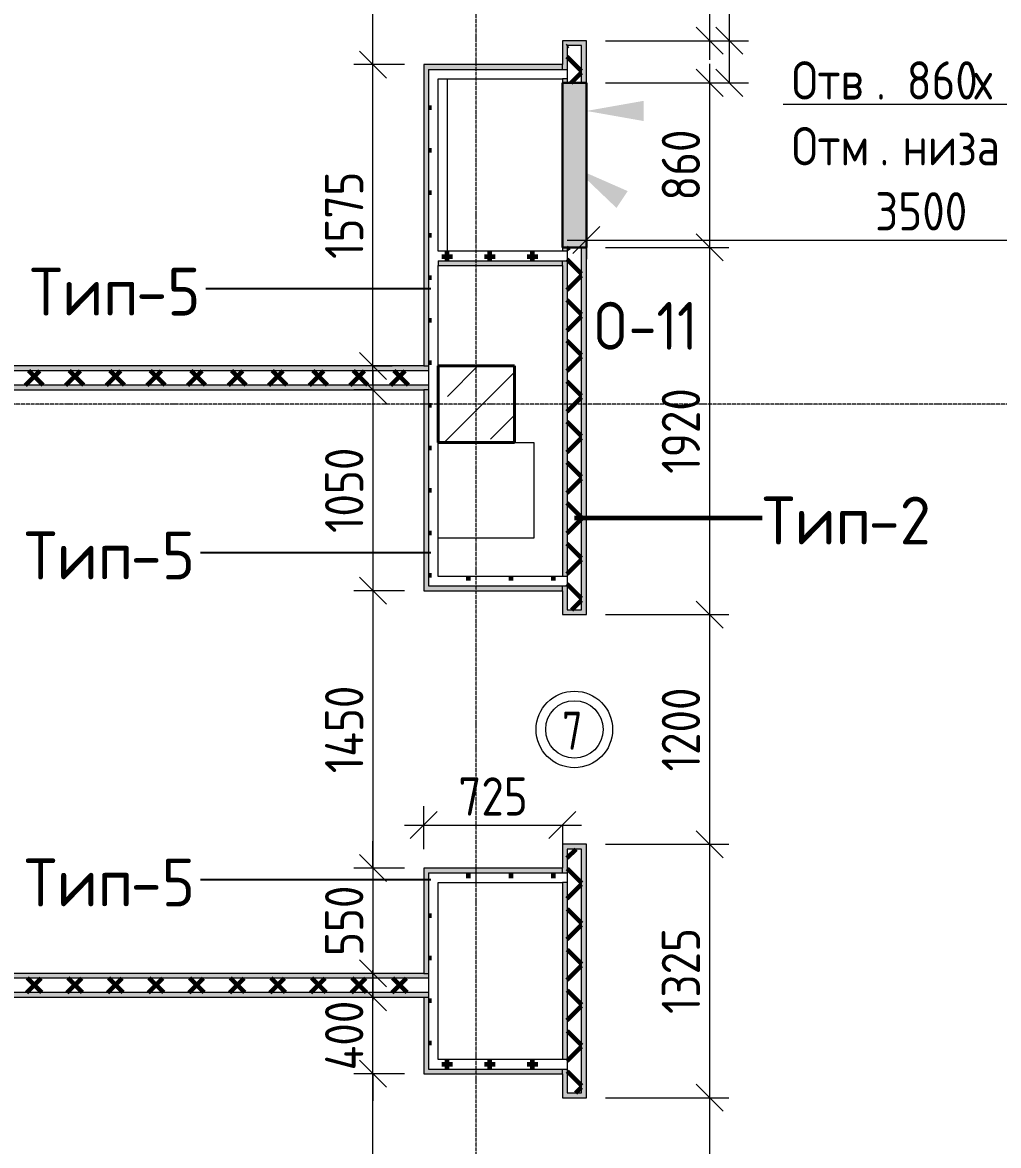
# Model space of a CAD drawing. Header units: millimetres. Extents: x -60946 to 138510, y -262288 to 24501.
# Drawn here: x -15962 to -10862, y -203498 to -197628 of the extents above; entities that cross this region are included whole.
import ezdxf

# ---------------------------------------------------------------- set-up
doc = ezdxf.new("R2010")
doc.units = ezdxf.units.MM
doc.linetypes.add('ADSK_Линия сетки', pattern=[25, 20, -2.5, 0, -2.5])
doc.linetypes.add('ADSK_Невидимые', pattern=[5, 3, -2])
for name, color, linetype, lineweight in [('2)Тип-2', 3, 'Continuous', 60), ('2)Тип-5', 1, 'Continuous', 60), ('Марки', 7, 'Continuous', 20), ('Марки дверей', 7, 'Continuous', 20), ('Несущие колонны', 7, 'Continuous', 18), ('Обобщенные модели', 7, 'ADSK_Невидимые', 18), ('Оси', 7, 'Continuous', 9), ('Перекрытие', 7, 'Continuous', 18), ('Размеры', 7, 'Continuous', 9), ('Стены внутренние', 7, 'Continuous', 18), ('Стены штриховка', 7, 'Continuous', 9), ('Узлы', 7, 'Continuous', 18)]:
    doc.layers.add(name, color=color, linetype=linetype, lineweight=lineweight)
doc.styles.add('GOST Common_2', font='', dxfattribs={"width": 0.9, "height": 250})
doc.styles.add('GOST Common_3', font='', dxfattribs={"width": 0.9, "height": 200})
doc.styles.add('GOST Common_4', font='', dxfattribs={"height": 250})
doc.styles.add('GOST Common_B', font='', dxfattribs={"width": 0.8, "height": 200})
doc.styles.get('GOST Common_2').set_extended_font_data('GOST Common')
doc.styles.get('GOST Common_3').set_extended_font_data('GOST Common')
doc.styles.get('GOST Common_4').set_extended_font_data('GOST Common')
doc.styles.get('GOST Common_B').set_extended_font_data('GOST Common', bold=True)
doc.dimstyles.new('ADSK_Основной_2_0', dxfattribs={"dimscale": 304.8, "dimtxt": 201.142999, "dimasz": 0.463911, "dimexe": 0.328084, "dimexo": 0.328084, "dimgap": 0.164042, "dimtad": 1, "dimdec": 3, "dimrnd": 0.001, "dimdsep": 46, "dimtxsty": 'GOST Common_3', "dimblk1": 'OBLIQUE', "dimblk2": 'OBLIQUE', "dimsah": 1, "dimcen": 0.09, "dimdle": 0.328084, "dimazin": 2, "dimtfac": 1, "dimtdec": 4, "dimtix": 1, "dimtmove": 0, "dimatfit": 3, "dimfxl": 1, "dimtvp": 1, "dimtolj": 1, "dimtzin": 0, "dimlwd": 20, "dimlwe": 20, "dimarcsym": 2})
doc.dimstyles.new('ADSK_Основной_2_0_2', dxfattribs={"dimscale": 304.8, "dimtxt": 201.142999, "dimasz": 0.463911, "dimexe": 0.328084, "dimexo": 0.328084, "dimgap": 0.164042, "dimtad": 1, "dimdec": 3, "dimrnd": 0.001, "dimdsep": 46, "dimtxsty": 'GOST Common_3', "dimblk1": 'OBLIQUE', "dimblk2": 'OBLIQUE', "dimsah": 1, "dimcen": 0.09, "dimdle": 0.328084, "dimazin": 2, "dimtfac": 1, "dimtdec": 4, "dimtix": 1, "dimtmove": 0, "dimatfit": 3, "dimfxl": 1, "dimtvp": 1, "dimtolj": 1, "dimtzin": 0, "dimlwd": 20, "dimlwe": 20, "dimarcsym": 2})
pattern_1 = [(45, (9.36, -198628.46), (-106.066, 106.066), []), (135, (9.36, -198628.46), (-106.066, -106.066), [])]
pattern_2 = [(0, (9.36, -198628.46), (111.125, 111.125), [55.562, -166.688]), (90, (37.14, -198656.24), (-111.125, 111.125), [55.562, -166.688])]

# ---------------------------------------------------------------- blocks, each defined once
blk = doc.blocks.new('ADSK_КолоннаЖБ_Прямоугольная - 400x400 мм-1807142-Кладочный план 4-го этажа')
at = {"layer": 'Несущие колонны', "lineweight": 40}
for p, q in [((-200, 200), (200, 200)), ((-200, -200), (-200, 200)), ((200, 200), (200, -200)), ((200, -200), (-200, -200))]:
    blk.add_line(p, q, dxfattribs=at)
blk = doc.blocks.new('ADSK_ОбобщеннаяМодель_ОтверстиеПрямоугольное_вСтене - О-11_ОВ_в ГКЛ_810х310-4086554-Кладочный план 4-го этажа')
at = {"layer": 'Обобщенные модели'}
blk.add_hatch(color=256, dxfattribs=at).paths.add_polyline_path([(550.3, -62.5), (550.3, 62.5), (-309.7, 62.5), (-309.7, -62.5)])
at = {"layer": 'Узлы', "lineweight": 30}
for p, q in [((-309.7, -62.5), (-309.7, 62.5)), ((-309.7, 62.5), (550.3, 62.5)), ((550.3, 62.5), (550.3, -62.5)), ((550.3, -62.5), (-309.7, -62.5))]:
    blk.add_line(p, q, dxfattribs=at)
blk = doc.blocks.new('_Oblique')
at = {"color": 0, "linetype": 'ByBlock', "lineweight": -2}
blk.add_line((-0.5, -0.5), (0.5, 0.5), dxfattribs=at)
blk = doc.blocks.new('*D6167')
at = {"layer": 'Defpoints', "color": 0, "transparency": 16777216}
for p in [(-13015.6, -198665.4), (-9515.6, -198765.3), (-9515.6, -199048.5)]:
    blk.add_point(p, dxfattribs=at)
at = {"layer": 'Размеры', "color": 0, "lineweight": 20, "transparency": 16777216}
for p, q in [((-9515.6, -198948.5), (-9515.6, -198665.3)), ((-13115.6, -198765.3), (-9415.6, -198765.3)), ((-13015.6, -198765.4), (-13015.6, -198865.3))]:
    blk.add_line(p, q, dxfattribs=at)
at = {"layer": 'Размеры', "color": 0, "lineweight": 20, "transparency": 16777216, "xscale": 141.4, "yscale": 141.4, "zscale": 141.4, "rotation": 180}
blk.add_blockref('_Oblique', (-13015.6, -198765.3), dxfattribs=at)
at = {"layer": 'Размеры', "color": 0, "lineweight": 20, "transparency": 16777216, "xscale": 141.4, "yscale": 141.4, "zscale": 141.4}
blk.add_blockref('_Oblique', (-9515.6, -198765.3), dxfattribs=at)
at = {"layer": 'Размеры', "color": 0, "lineweight": 9, "transparency": 16777216, "insert": (-11265.6, -198615.3), "char_height": 200, "width": 605.475, "attachment_point": 5, "style": 'GOST Common_3'}
blk.add_mtext('\\A1;3500', dxfattribs=at)
blk = doc.blocks.new('*D6340')
at = {"layer": 'Defpoints', "color": 0, "transparency": 16777216}
for p in [(-13015.6, -196523.5), (-13015.6, -197723.5), (-12371.5, -197723.5)]:
    blk.add_point(p, dxfattribs=at)
at = {"layer": 'Размеры', "color": 0, "lineweight": 20, "transparency": 16777216}
for p, q in [((-12371.5, -196423.5), (-12371.5, -197823.5)), ((-12915.6, -196523.5), (-12271.5, -196523.5)), ((-12915.6, -197723.5), (-12271.5, -197723.5))]:
    blk.add_line(p, q, dxfattribs=at)
at = {"layer": 'Размеры', "color": 0, "lineweight": 20, "transparency": 16777216, "xscale": 141.4, "yscale": 141.4, "zscale": 141.4}
for p, rotation in [((-12371.5, -196523.5), 90), ((-12371.5, -197723.5), 270)]:
    blk.add_blockref('_Oblique', p, dxfattribs=dict(at, rotation=rotation))
at = {"layer": 'Размеры', "color": 0, "lineweight": 9, "transparency": 16777216, "insert": (-12521.5, -197123.5), "char_height": 200, "width": 560.473, "attachment_point": 5, "rotation": 90, "style": 'GOST Common_3'}
blk.add_mtext('\\A1;1200', dxfattribs=at)
blk = doc.blocks.new('*D6341')
at = {"layer": 'Defpoints', "color": 0, "transparency": 16777216}
for p in [(-13015.6, -197723.5), (-13015.6, -197943.5), (-12267.7, -197943.5)]:
    blk.add_point(p, dxfattribs=at)
at = {"layer": 'Размеры', "color": 0, "lineweight": 20, "transparency": 16777216}
for p, q in [((-12267.7, -197723.5), (-12267.7, -197405.7)), ((-12267.7, -197943.5), (-12267.7, -197623.5)), ((-12915.6, -197723.5), (-12167.7, -197723.5)), ((-12915.6, -197943.5), (-12167.7, -197943.5))]:
    blk.add_line(p, q, dxfattribs=at)
at = {"layer": 'Размеры', "color": 0, "lineweight": 20, "transparency": 16777216, "xscale": 141.4, "yscale": 141.4, "zscale": 141.4}
for p, rotation in [((-12267.7, -197723.5), 90), ((-12267.7, -197943.5), 270)]:
    blk.add_blockref('_Oblique', p, dxfattribs=dict(at, rotation=rotation))
at = {"layer": 'Размеры', "color": 0, "lineweight": 9, "transparency": 16777216, "insert": (-12119.6, -197449.4), "char_height": 200, "width": 454.106, "attachment_point": 1, "rotation": 90, "line_spacing_factor": 1.022761, "style": 'GOST Common_3'}
blk.add_mtext('\\A1;220', dxfattribs=at)
blk = doc.blocks.new('*D6342')
at = {"layer": 'Defpoints', "color": 0, "transparency": 16777216}
for p in [(-13015.6, -197943.5), (-13015.6, -198803.5), (-12371.5, -198803.5)]:
    blk.add_point(p, dxfattribs=at)
at = {"layer": 'Размеры', "color": 0, "lineweight": 20, "transparency": 16777216}
for p, q in [((-12371.5, -197843.5), (-12371.5, -198903.5)), ((-12915.6, -197943.5), (-12271.5, -197943.5)), ((-12915.6, -198803.5), (-12271.5, -198803.5))]:
    blk.add_line(p, q, dxfattribs=at)
at = {"layer": 'Размеры', "color": 0, "lineweight": 20, "transparency": 16777216, "xscale": 141.4, "yscale": 141.4, "zscale": 141.4}
for p, rotation in [((-12371.5, -197943.5), 90), ((-12371.5, -198803.5), 270)]:
    blk.add_blockref('_Oblique', p, dxfattribs=dict(at, rotation=rotation))
at = {"layer": 'Размеры', "color": 0, "lineweight": 9, "transparency": 16777216, "insert": (-12521.5, -198373.5), "char_height": 200, "width": 454.106, "attachment_point": 5, "rotation": 90, "style": 'GOST Common_3'}
blk.add_mtext('\\A1;860', dxfattribs=at)
blk = doc.blocks.new('*D6343')
at = {"layer": 'Defpoints', "color": 0, "transparency": 16777216}
for p in [(-13015.6, -198803.5), (-13015.6, -200723.5), (-12371.5, -200723.5)]:
    blk.add_point(p, dxfattribs=at)
at = {"layer": 'Размеры', "color": 0, "lineweight": 20, "transparency": 16777216}
for p, q in [((-12371.5, -198703.5), (-12371.5, -200823.5)), ((-12915.6, -198803.5), (-12271.5, -198803.5)), ((-12915.6, -200723.5), (-12271.5, -200723.5))]:
    blk.add_line(p, q, dxfattribs=at)
at = {"layer": 'Размеры', "color": 0, "lineweight": 20, "transparency": 16777216, "xscale": 141.4, "yscale": 141.4, "zscale": 141.4}
for p, rotation in [((-12371.5, -198803.5), 90), ((-12371.5, -200723.5), 270)]:
    blk.add_blockref('_Oblique', p, dxfattribs=dict(at, rotation=rotation))
at = {"layer": 'Размеры', "color": 0, "lineweight": 9, "transparency": 16777216, "insert": (-12521.5, -199763.5), "char_height": 200, "width": 560.473, "attachment_point": 5, "rotation": 90, "style": 'GOST Common_3'}
blk.add_mtext('\\A1;1920', dxfattribs=at)
blk = doc.blocks.new('*D6344')
at = {"layer": 'Defpoints', "color": 0, "transparency": 16777216}
for p in [(-13015.6, -200723.5), (-13015.6, -201923.5), (-12371.5, -201923.5)]:
    blk.add_point(p, dxfattribs=at)
at = {"layer": 'Размеры', "color": 0, "lineweight": 20, "transparency": 16777216}
for p, q in [((-12371.5, -200623.5), (-12371.5, -202023.5)), ((-12915.6, -200723.5), (-12271.5, -200723.5)), ((-12915.6, -201923.5), (-12271.5, -201923.5))]:
    blk.add_line(p, q, dxfattribs=at)
at = {"layer": 'Размеры', "color": 0, "lineweight": 20, "transparency": 16777216, "xscale": 141.4, "yscale": 141.4, "zscale": 141.4}
for p, rotation in [((-12371.5, -200723.5), 90), ((-12371.5, -201923.5), 270)]:
    blk.add_blockref('_Oblique', p, dxfattribs=dict(at, rotation=rotation))
at = {"layer": 'Размеры', "color": 0, "lineweight": 9, "transparency": 16777216, "insert": (-12521.5, -201323.5), "char_height": 200, "width": 560.473, "attachment_point": 5, "rotation": 90, "style": 'GOST Common_3'}
blk.add_mtext('\\A1;1200', dxfattribs=at)
blk = doc.blocks.new('*D6345')
at = {"layer": 'Defpoints', "color": 0, "transparency": 16777216}
for p in [(-13015.6, -201923.5), (-13015.6, -203248.5), (-12371.5, -203248.5)]:
    blk.add_point(p, dxfattribs=at)
at = {"layer": 'Размеры', "color": 0, "lineweight": 20, "transparency": 16777216}
for p, q in [((-12371.5, -201823.5), (-12371.5, -203348.5)), ((-12915.6, -201923.5), (-12271.5, -201923.5)), ((-12915.6, -203248.5), (-12271.5, -203248.5))]:
    blk.add_line(p, q, dxfattribs=at)
at = {"layer": 'Размеры', "color": 0, "lineweight": 20, "transparency": 16777216, "xscale": 141.4, "yscale": 141.4, "zscale": 141.4}
for p, rotation in [((-12371.5, -201923.5), 90), ((-12371.5, -203248.5), 270)]:
    blk.add_blockref('_Oblique', p, dxfattribs=dict(at, rotation=rotation))
at = {"layer": 'Размеры', "color": 0, "lineweight": 9, "transparency": 16777216, "insert": (-12521.5, -202586), "char_height": 200, "width": 560.473, "attachment_point": 5, "rotation": 90, "style": 'GOST Common_3'}
blk.add_mtext('\\A1;1325', dxfattribs=at)
blk = doc.blocks.new('*D6346')
at = {"layer": 'Defpoints', "color": 0, "transparency": 16777216}
for p in [(-13015.6, -203248.5), (-13015.6, -204448.5), (-12371.5, -204448.5)]:
    blk.add_point(p, dxfattribs=at)
at = {"layer": 'Размеры', "color": 0, "lineweight": 20, "transparency": 16777216}
for p, q in [((-12371.5, -203148.5), (-12371.5, -204548.5)), ((-12915.6, -203248.5), (-12271.5, -203248.5)), ((-12915.6, -204448.5), (-12271.5, -204448.5))]:
    blk.add_line(p, q, dxfattribs=at)
at = {"layer": 'Размеры', "color": 0, "lineweight": 20, "transparency": 16777216, "xscale": 141.4, "yscale": 141.4, "zscale": 141.4}
for p, rotation in [((-12371.5, -203248.5), 90), ((-12371.5, -204448.5), 270)]:
    blk.add_blockref('_Oblique', p, dxfattribs=dict(at, rotation=rotation))
at = {"layer": 'Размеры', "color": 0, "lineweight": 9, "transparency": 16777216, "insert": (-12521.5, -203848.5), "char_height": 200, "width": 560.473, "attachment_point": 5, "rotation": 90, "style": 'GOST Common_3'}
blk.add_mtext('\\A1;1200', dxfattribs=at)
blk = doc.blocks.new('*D6352')
at = {"layer": 'Defpoints', "color": 0, "transparency": 16777216}
for p in [(-14131.1, -203123.5), (-13865.6, -203123.5), (-13865.6, -204573.5)]:
    blk.add_point(p, dxfattribs=at)
at = {"layer": 'Размеры', "color": 0, "lineweight": 20, "transparency": 16777216}
for p, q in [((-14131.1, -204673.5), (-14131.1, -203023.5)), ((-13965.6, -203123.5), (-14231.1, -203123.5)), ((-13965.6, -204573.5), (-14231.1, -204573.5))]:
    blk.add_line(p, q, dxfattribs=at)
at = {"layer": 'Размеры', "color": 0, "lineweight": 20, "transparency": 16777216, "xscale": 141.4, "yscale": 141.4, "zscale": 141.4}
for p, rotation in [((-14131.1, -203123.5), 90), ((-14131.1, -204573.5), 270)]:
    blk.add_blockref('_Oblique', p, dxfattribs=dict(at, rotation=rotation))
at = {"layer": 'Размеры', "color": 0, "lineweight": 9, "transparency": 16777216, "insert": (-14281.1, -203848.5), "char_height": 200, "width": 580.928, "attachment_point": 5, "rotation": 90, "style": 'GOST Common_3'}
blk.add_mtext('\\A1;1450', dxfattribs=at)
blk = doc.blocks.new('*D6353')
at = {"layer": 'Defpoints', "color": 0, "transparency": 16777216}
for p in [(-14231.1, -202723.5), (-14131.1, -202723.5), (-13865.6, -203123.5)]:
    blk.add_point(p, dxfattribs=at)
at = {"layer": 'Размеры', "color": 0, "lineweight": 20, "transparency": 16777216}
for p, q in [((-14131.1, -202723.5), (-14131.1, -202582.1)), ((-14131.1, -202723.5), (-14031.1, -202723.5)), ((-14131.1, -203123.5), (-14131.1, -202723.5)), ((-13965.6, -203123.5), (-14231.1, -203123.5)), ((-14131.1, -203123.5), (-14131.1, -203264.9))]:
    blk.add_line(p, q, dxfattribs=at)
at = {"layer": 'Размеры', "color": 0, "lineweight": 20, "transparency": 16777216, "xscale": 141.4, "yscale": 141.4, "zscale": 141.4}
for p, rotation in [((-14131.1, -202723.5), 270), ((-14131.1, -203123.5), 90)]:
    blk.add_blockref('_Oblique', p, dxfattribs=dict(at, rotation=rotation))
at = {"layer": 'Размеры', "color": 0, "lineweight": 9, "transparency": 16777216, "insert": (-14281.1, -202923.5), "char_height": 200, "width": 474.561, "attachment_point": 5, "rotation": 90, "style": 'GOST Common_3'}
blk.add_mtext('\\A1;400', dxfattribs=at)
blk = doc.blocks.new('*D6354')
at = {"layer": 'Defpoints', "color": 0, "transparency": 16777216}
for p in [(-14031.1, -199548.5), (-14131.1, -200598.5), (-13865.6, -200598.5)]:
    blk.add_point(p, dxfattribs=at)
at = {"layer": 'Размеры', "color": 0, "lineweight": 20, "transparency": 16777216}
for p, q in [((-14131.1, -199448.5), (-14131.1, -200698.5)), ((-14131.1, -199548.5), (-14231.1, -199548.5)), ((-13965.6, -200598.5), (-14231.1, -200598.5))]:
    blk.add_line(p, q, dxfattribs=at)
at = {"layer": 'Размеры', "color": 0, "lineweight": 20, "transparency": 16777216, "xscale": 141.4, "yscale": 141.4, "zscale": 141.4}
for p, rotation in [((-14131.1, -199548.5), 90), ((-14131.1, -200598.5), 270)]:
    blk.add_blockref('_Oblique', p, dxfattribs=dict(at, rotation=rotation))
at = {"layer": 'Размеры', "color": 0, "lineweight": 9, "transparency": 16777216, "insert": (-14281.1, -200073.5), "char_height": 200, "width": 560.473, "attachment_point": 5, "rotation": 90, "style": 'GOST Common_3'}
blk.add_mtext('\\A1;1050', dxfattribs=at)
blk = doc.blocks.new('*D6355')
at = {"layer": 'Defpoints', "color": 0, "transparency": 16777216}
for p in [(-13865.6, -200598.5), (-14131.1, -202048.5), (-13865.6, -202048.5)]:
    blk.add_point(p, dxfattribs=at)
at = {"layer": 'Размеры', "color": 0, "lineweight": 20, "transparency": 16777216}
for p, q in [((-14131.1, -200498.5), (-14131.1, -202148.5)), ((-13965.6, -200598.5), (-14231.1, -200598.5)), ((-13965.6, -202048.5), (-14231.1, -202048.5))]:
    blk.add_line(p, q, dxfattribs=at)
at = {"layer": 'Размеры', "color": 0, "lineweight": 20, "transparency": 16777216, "xscale": 141.4, "yscale": 141.4, "zscale": 141.4}
for p, rotation in [((-14131.1, -200598.5), 90), ((-14131.1, -202048.5), 270)]:
    blk.add_blockref('_Oblique', p, dxfattribs=dict(at, rotation=rotation))
at = {"layer": 'Размеры', "color": 0, "lineweight": 9, "transparency": 16777216, "insert": (-14281.1, -201323.5), "char_height": 200, "width": 580.928, "attachment_point": 5, "rotation": 90, "style": 'GOST Common_3'}
blk.add_mtext('\\A1;1450', dxfattribs=at)
blk = doc.blocks.new('*D6356')
at = {"layer": 'Defpoints', "color": 0, "transparency": 16777216}
for p in [(-13865.6, -202048.5), (-14131.1, -202598.5), (-14031.1, -202598.5)]:
    blk.add_point(p, dxfattribs=at)
at = {"layer": 'Размеры', "color": 0, "lineweight": 20, "transparency": 16777216}
for p, q in [((-14131.1, -202048.5), (-14131.1, -201907.1)), ((-13965.6, -202048.5), (-14231.1, -202048.5)), ((-14131.1, -202048.5), (-14131.1, -202598.5)), ((-14131.1, -202598.5), (-14231.1, -202598.5)), ((-14131.1, -202598.5), (-14131.1, -202739.9))]:
    blk.add_line(p, q, dxfattribs=at)
at = {"layer": 'Размеры', "color": 0, "lineweight": 20, "transparency": 16777216, "xscale": 141.4, "yscale": 141.4, "zscale": 141.4}
for p, rotation in [((-14131.1, -202048.5), 270), ((-14131.1, -202598.5), 90)]:
    blk.add_blockref('_Oblique', p, dxfattribs=dict(at, rotation=rotation))
at = {"layer": 'Размеры', "color": 0, "lineweight": 9, "transparency": 16777216, "insert": (-14281.1, -202323.5), "char_height": 200, "width": 454.106, "attachment_point": 5, "rotation": 90, "style": 'GOST Common_3'}
blk.add_mtext('\\A1;550', dxfattribs=at)
blk = doc.blocks.new('*D6357')
at = {"layer": 'Defpoints', "color": 0, "transparency": 16777216}
for p in [(-13140.6, -201723.7), (-13140.6, -201823.7), (-13865.6, -202048.5)]:
    blk.add_point(p, dxfattribs=at)
at = {"layer": 'Размеры', "color": 0, "lineweight": 20, "transparency": 16777216}
for p, q in [((-13865.6, -201948.5), (-13865.6, -201723.7)), ((-13965.6, -201823.7), (-13040.6, -201823.7)), ((-13140.6, -201823.7), (-13140.6, -201923.7))]:
    blk.add_line(p, q, dxfattribs=at)
at = {"layer": 'Размеры', "color": 0, "lineweight": 20, "transparency": 16777216, "xscale": 141.4, "yscale": 141.4, "zscale": 141.4, "rotation": 180}
blk.add_blockref('_Oblique', (-13865.6, -201823.7), dxfattribs=at)
at = {"layer": 'Размеры', "color": 0, "lineweight": 20, "transparency": 16777216, "xscale": 141.4, "yscale": 141.4, "zscale": 141.4}
blk.add_blockref('_Oblique', (-13140.6, -201823.7), dxfattribs=at)
at = {"layer": 'Размеры', "color": 0, "lineweight": 9, "transparency": 16777216, "insert": (-13503.1, -201673.7), "char_height": 200, "width": 454.106, "attachment_point": 5, "style": 'GOST Common_3'}
blk.add_mtext('\\A1;725', dxfattribs=at)
blk = doc.blocks.new('*D6361')
at = {"layer": 'Defpoints', "color": 0, "transparency": 16777216}
for p in [(-14131.1, -197848.5), (-13865.6, -197848.5), (-14231.1, -199423.5)]:
    blk.add_point(p, dxfattribs=at)
at = {"layer": 'Размеры', "color": 0, "lineweight": 20, "transparency": 16777216}
for p, q in [((-14131.1, -199523.5), (-14131.1, -197748.5)), ((-13965.6, -197848.5), (-14231.1, -197848.5)), ((-14131.1, -199423.5), (-14031.1, -199423.5))]:
    blk.add_line(p, q, dxfattribs=at)
at = {"layer": 'Размеры', "color": 0, "lineweight": 20, "transparency": 16777216, "xscale": 141.4, "yscale": 141.4, "zscale": 141.4}
for p, rotation in [((-14131.1, -197848.5), 90), ((-14131.1, -199423.5), 270)]:
    blk.add_blockref('_Oblique', p, dxfattribs=dict(at, rotation=rotation))
at = {"layer": 'Размеры', "color": 0, "lineweight": 9, "transparency": 16777216, "insert": (-14281.1, -198636), "char_height": 200, "width": 560.473, "attachment_point": 5, "rotation": 90, "style": 'GOST Common_3'}
blk.add_mtext('\\A1;1575', dxfattribs=at)
blk = doc.blocks.new('*D6362')
at = {"layer": 'Defpoints', "color": 0, "transparency": 16777216}
for p in [(-14131.1, -196398.5), (-13865.6, -196398.5), (-13865.6, -197848.5)]:
    blk.add_point(p, dxfattribs=at)
at = {"layer": 'Размеры', "color": 0, "lineweight": 20, "transparency": 16777216}
for p, q in [((-14131.1, -197948.5), (-14131.1, -196298.5)), ((-13965.6, -196398.5), (-14231.1, -196398.5)), ((-13965.6, -197848.5), (-14231.1, -197848.5))]:
    blk.add_line(p, q, dxfattribs=at)
at = {"layer": 'Размеры', "color": 0, "lineweight": 20, "transparency": 16777216, "xscale": 141.4, "yscale": 141.4, "zscale": 141.4}
for p, rotation in [((-14131.1, -196398.5), 90), ((-14131.1, -197848.5), 270)]:
    blk.add_blockref('_Oblique', p, dxfattribs=dict(at, rotation=rotation))
at = {"layer": 'Размеры', "color": 0, "lineweight": 9, "transparency": 16777216, "insert": (-14281.1, -197123.5), "char_height": 200, "width": 580.928, "attachment_point": 5, "rotation": 90, "style": 'GOST Common_3'}
blk.add_mtext('\\A1;1450', dxfattribs=at)
blk = doc.blocks.new('М_двери1 - Марка экземпляра 2-3719212-Кладочный план 4-го этажа')
at = {"layer": 'Марки дверей'}
for radius in [2, 1.5]:
    blk.add_circle((0, 0), radius, dxfattribs=at)
blk = doc.blocks.new('ADSK_Марка_Отверстие - Полная марка_Отметка от этажа-157318-Кладочный план 4-го этажа')
at = {"layer": 'Марки'}
blk.add_line((0, 0), (28, 0), dxfattribs=at)

msp = doc.modelspace()

# ---------------------------------------------------------------- hatches: boundary and pattern name
at = {"layer": '2)Тип-2'}
h = msp.add_hatch(color=256, dxfattribs=at)
h.paths.add_polyline_path([(-13015.6385, -205573.4914), (-13015.6385, -204473.4914), (-13040.6385, -204473.4914), (-13040.6385, -205573.4914)])
h.paths.add_polyline_path([(-13015.6385, -203223.4914), (-13015.6385, -201948.4914), (-13040.6385, -201948.4914), (-13040.6385, -203223.4914)])
h.paths.add_polyline_path([(-13015.6385, -200698.4914), (-13015.6385, -198803.4914), (-13040.6385, -198803.4914), (-13040.6385, -200698.4914)])
h.paths.add_polyline_path([(-13038.986, -197943.4914), (-13015.6385, -197943.4914), (-13015.6385, -197748.4914), (-13040.6385, -197748.4914), (-13040.6385, -197943.4914)])
h.paths.add_polyline_path([(-13015.6385, -196498.4914), (-13015.6385, -194998.4914), (-13040.6385, -194998.4914), (-13040.6385, -196498.4914)])
h = msp.add_hatch(dxfattribs=at)
h.set_pattern_fill('FP_4', color=256, style=0, pattern_type=2)
h.set_pattern_definition(pattern_1)
h.paths.add_polyline_path([(-13040.6385, -205573.4914), (-13040.6385, -204473.4914), (-13115.6385, -204473.4914), (-13115.6385, -205573.4914)])
h.paths.add_polyline_path([(-13115.6385, -203223.4914), (-13040.6385, -203223.4914), (-13040.6385, -201948.4914), (-13115.6385, -201948.4914), (-13115.6385, -203098.4914)])
h.paths.add_polyline_path([(-13115.6385, -200698.4914), (-13040.6385, -200698.4914), (-13040.6385, -198803.4914), (-13115.6385, -198803.4914), (-13115.6385, -200573.4914)])
h.paths.add_polyline_path([(-13040.6385, -197943.4914), (-13040.6385, -197748.4914), (-13115.6385, -197748.4914), (-13115.6385, -197943.4914), (-13053.6385, -197943.4914)])
h.paths.add_polyline_path([(-13115.6385, -196498.4914), (-13040.6385, -196498.4914), (-13040.6385, -195023.4914), (-13115.6385, -195023.4914), (-13115.6385, -196373.4914)])
h = msp.add_hatch(color=256, dxfattribs=at)
h.paths.add_polyline_path([(-13115.6385, -205573.4914), (-13115.6385, -204648.4914), (-13140.6385, -204648.4914), (-13140.6385, -205573.4914)])
h.paths.add_polyline_path([(-13140.6385, -204598.4914), (-13115.6385, -204598.4914), (-13115.6385, -204473.4914), (-13015.6385, -204473.4914), (-13015.6385, -204448.4914), (-13140.6385, -204448.4914), (-13140.6385, -204573.4914)])
h.paths.add_polyline_path([(-13015.6385, -203248.4914), (-13015.6385, -203223.4914), (-13115.6385, -203223.4914), (-13115.6385, -203098.4914), (-13140.6385, -203098.4914), (-13140.6385, -203248.4914)])
h.paths.add_polyline_path([(-13140.6385, -203048.4914), (-13115.6385, -203048.4914), (-13115.6385, -202123.4914), (-13140.6385, -202123.4914)])
h.paths.add_polyline_path([(-13115.6385, -202073.4914), (-13115.6385, -201948.4914), (-13015.6385, -201948.4914), (-13015.6385, -201923.4914), (-13140.6385, -201923.4914), (-13140.6385, -202073.4914)])
h.paths.add_polyline_path([(-13015.6385, -200723.4914), (-13015.6385, -200698.4914), (-13115.6385, -200698.4914), (-13115.6385, -200573.4914), (-13140.6385, -200573.4914), (-13140.6385, -200723.4914)])
h.paths.add_polyline_path([(-13140.6385, -200523.4914), (-13115.6385, -200523.4914), (-13115.6385, -198873.4914), (-13140.6385, -198873.4914), (-13140.6385, -199325.9056)])
h.paths.add_polyline_path([(-13115.6385, -198823.4914), (-13116.194, -198803.4914), (-13140.6385, -198803.4914), (-13140.6385, -198823.4914)])
h.paths.add_polyline_path([(-13140.0829, -197943.4914), (-13115.6385, -197943.4914), (-13115.6385, -197923.4914), (-13140.6385, -197923.4914), (-13140.6385, -197943.4914)])
h.paths.add_polyline_path([(-13115.6385, -197873.4914), (-13115.6385, -197748.4914), (-13015.6385, -197748.4914), (-13015.6385, -197723.4914), (-13140.6385, -197723.4914), (-13140.6385, -197873.4914)])
h.paths.add_polyline_path([(-13140.6385, -196523.4914), (-13015.6385, -196523.4914), (-13015.6385, -196498.4914), (-13115.6385, -196498.4914), (-13115.6385, -196373.4914), (-13140.6385, -196373.4914), (-13140.6385, -196503.7821)])
h.paths.add_polyline_path([(-13115.6385, -196323.4914), (-13115.6385, -195098.4914), (-13140.6385, -195098.4914), (-13140.6385, -196323.4914)])
for points in [[(-14855.7089, -199448.4914), (-13840.6385, -199448.4914), (-13840.6385, -199423.4914), (-19540.6385, -199423.4914), (-19540.6385, -199448.4914), (-16505.7919, -199448.4914)], [(-13840.6385, -199548.4914), (-13840.6385, -199523.4914), (-19540.6385, -199523.4914), (-19540.6385, -199548.4914), (-13865.6385, -199548.4914)], [(-14855.7089, -202623.4914), (-13840.6385, -202623.4914), (-13840.6385, -202598.4914), (-19540.6385, -202598.4914), (-19540.6385, -202623.4914), (-16505.7919, -202623.4914)], [(-13865.6385, -202723.4914), (-13840.6385, -202723.4914), (-13840.6385, -202698.4914), (-19540.6385, -202698.4914), (-19540.6385, -202723.4914), (-14855.7089, -202723.4914)]]:
    msp.add_hatch(color=256, dxfattribs=at).paths.add_polyline_path(points)
h = msp.add_hatch(dxfattribs=at)
h.set_pattern_fill('FP_4', color=256, style=0, pattern_type=2)
h.set_pattern_definition(pattern_1)
h.paths.add_polyline_path([(-14855.7089, -199523.4914), (-13840.6385, -199523.4914), (-13840.6385, -199448.4914), (-19540.6385, -199448.4914), (-19540.6385, -199523.4914), (-16505.7919, -199523.4914)])
h = msp.add_hatch(dxfattribs=at)
h.set_pattern_fill('FP_4', color=256, style=0, pattern_type=2)
h.set_pattern_definition(pattern_1)
h.paths.add_polyline_path([(-13840.6385, -202698.4914), (-13840.6385, -202623.4914), (-19540.6385, -202623.4914), (-19540.6385, -202698.4914), (-13865.6385, -202698.4914)])
at = {"layer": '2)Тип-5', "true_color": 0xd50000}
h = msp.add_hatch(color=12, dxfattribs=at)
h.paths.add_polyline_path([(-13840.6385, -200573.4914), (-13840.6385, -199548.4914), (-13865.6385, -199548.4914), (-13865.6385, -200573.4914)])
h.paths.add_polyline_path([(-13840.6385, -199423.4914), (-13840.6385, -197848.4914), (-13865.6385, -197848.4914), (-13865.6385, -199423.4914)])
for points in [[(-13840.6385, -197873.4914), (-13140.6385, -197873.4914), (-13140.6385, -197848.4914), (-13840.6385, -197848.4914)], [(-13790.6385, -198898.4914), (-13140.6385, -198898.4914), (-13140.6385, -198873.4914), (-13790.6385, -198873.4914)], [(-13205.6259, -200598.4914), (-13140.6385, -200598.4914), (-13140.6385, -200573.4914), (-13865.6385, -200573.4914), (-13865.6385, -200598.4914)], [(-13840.6385, -202073.4914), (-13140.6385, -202073.4914), (-13140.6385, -202048.4914), (-13840.6385, -202048.4914)], [(-13865.6385, -203123.4914), (-13140.6385, -203123.4914), (-13140.6385, -203098.4914), (-13865.6385, -203098.4914)]]:
    msp.add_hatch(color=12, dxfattribs=at).paths.add_polyline_path(points)
h = msp.add_hatch(dxfattribs=at)
h.set_pattern_fill('FP_7', color=12, style=0, pattern_type=2)
h.set_pattern_definition(pattern_2)
h.paths.add_polyline_path([(-13790.6385, -200523.4914), (-13790.6385, -197873.4914), (-13840.6385, -197873.4914), (-13840.6385, -200523.4914)])
h = msp.add_hatch(dxfattribs=at)
h.set_pattern_fill('FP_7', color=12, style=0, pattern_type=2)
h.set_pattern_definition(pattern_2)
h.paths.add_polyline_path([(-13115.6385, -197923.4914), (-13115.6385, -197873.4914), (-13790.6385, -197873.4914), (-13790.6385, -197923.4914), (-13140.6385, -197923.4914)])
h = msp.add_hatch(dxfattribs=at)
h.set_pattern_fill('FP_7', color=12, style=0, pattern_type=2)
h.set_pattern_definition(pattern_2)
h.paths.add_polyline_path([(-13115.6385, -198873.4914), (-13115.6385, -198823.4914), (-13790.6385, -198823.4914), (-13790.6385, -198873.4914), (-13140.6385, -198873.4914)])
h = msp.add_hatch(dxfattribs=at)
h.set_pattern_fill('FP_7', color=12, style=0, pattern_type=2)
h.set_pattern_definition(pattern_2)
h.paths.add_polyline_path([(-13115.6385, -200573.4914), (-13115.6385, -200523.4914), (-13840.6385, -200523.4914), (-13840.6385, -200573.4914), (-13140.6385, -200573.4914)])
h = msp.add_hatch(color=12, dxfattribs=at)
h.paths.add_polyline_path([(-13840.6385, -203098.4914), (-13840.6385, -202723.4914), (-13865.6385, -202723.4914), (-13865.6385, -203098.4914)])
h.paths.add_polyline_path([(-13865.6385, -202598.4914), (-13840.6385, -202598.4914), (-13840.6385, -202048.4914), (-13865.6385, -202048.4914), (-13865.6385, -202148.0292)])
h = msp.add_hatch(dxfattribs=at)
h.set_pattern_fill('FP_7', color=12, style=0, pattern_type=2)
h.set_pattern_definition(pattern_2)
h.paths.add_polyline_path([(-13840.6385, -203048.4914), (-13790.6385, -203048.4914), (-13790.6385, -202073.4914), (-13840.6385, -202073.4914), (-13840.6385, -202723.4914)])
h = msp.add_hatch(dxfattribs=at)
h.set_pattern_fill('FP_7', color=12, style=0, pattern_type=2)
h.set_pattern_definition(pattern_2)
h.paths.add_polyline_path([(-13140.6385, -202123.4914), (-13115.6385, -202123.4914), (-13115.6385, -202073.4914), (-13790.6385, -202073.4914), (-13790.6385, -202123.4914), (-13205.6259, -202123.4914)])
h = msp.add_hatch(dxfattribs=at)
h.set_pattern_fill('FP_7', color=12, style=0, pattern_type=2)
h.set_pattern_definition(pattern_2)
h.paths.add_polyline_path([(-13140.6385, -203098.4914), (-13115.6385, -203098.4914), (-13115.6385, -203048.4914), (-13840.6385, -203048.4914), (-13840.6385, -203098.4914), (-13205.6259, -203098.4914)])
at = {"layer": 'Марки'}
for points in [[(-13015.6385, -198090.5496), (-12715.6385, -198143.4477), (-12715.6385, -198037.6515)], [(-13078.1385, -198387.1147), (-12857.9753, -198597.653), (-12799.2445, -198509.6558)]]:
    msp.add_hatch(color=256, dxfattribs=at).paths.add_polyline_path(points)
at = {"layer": 'Несущие колонны', "lineweight": 9}
h = msp.add_hatch(dxfattribs=at)
h.set_pattern_fill('FP_1', color=256, style=0, pattern_type=2)
h.set_pattern_definition([(45, (9.36, -198628.46), (-224.5064, 224.5064), []), (45, (233.87, -198628.46), (-224.5064, 224.5064), [396.875, -79.375, 3.353, -76.022])])
h.paths.add_polyline_path([(-13790.6385, -199823.4914), (-13390.6385, -199823.4914), (-13390.6385, -199423.4914), (-13790.6385, -199423.4914)])

# ---------------------------------------------------------------- linework, layer by layer
at = {"layer": '2)Тип-2'}
msp.add_line((-13078.1385, -200217.3324), (-12096.1704, -200217.3324), dxfattribs=at)
at = {"layer": '2)Тип-5', "lineweight": 25}
for p, q in [((-13828.1385, -199020.9792), (-15003.7311, -199020.9792)), ((-13828.1385, -200399.9972), (-15032.4581, -200399.9972)), ((-13828.1385, -202109.2694), (-15032.4581, -202109.2694))]:
    msp.add_line(p, q, dxfattribs=at)
at = {"layer": 'Несущие колонны', "lineweight": 9}
for p, q in [((-13390.6385, -199423.4914), (-13790.6385, -199423.4914)), ((-13790.6385, -199423.4914), (-13790.6385, -199823.4914)), ((-13390.6385, -199823.4914), (-13390.6385, -199423.4914)), ((-13790.6385, -199823.4914), (-13390.6385, -199823.4914))]:
    msp.add_line(p, q, dxfattribs=at)
at = {"layer": 'Оси', "linetype": 'ADSK_Линия сетки', "lineweight": 5}
for p, q in [((-13590.6385, -209602.3427), (-13590.6385, -174127.5463)), ((62563.3938, -199623.4914), (-25230.7352, -199623.4914))]:
    msp.add_line(p, q, dxfattribs=at)
at = {"layer": 'Перекрытие'}
for p, q in [((-13740.6385, -198823.4914), (-13740.6385, -197923.4914)), ((-13390.6385, -199823.4914), (-13290.6385, -199823.4914)), ((-13290.6385, -199823.4914), (-13290.6385, -200323.4914)), ((-13290.6385, -200323.4914), (-13790.6385, -200323.4914))]:
    msp.add_line(p, q, dxfattribs=at)
at = {"layer": 'Стены внутренние', "lineweight": 5}
for p, q in [((-13140.6385, -197723.4914), (-13140.6385, -197848.4914)), ((-13015.6385, -197723.4914), (-13140.6385, -197723.4914)), ((-13015.6385, -197943.4914), (-13015.6385, -197723.4914)), ((-13140.6385, -197848.4914), (-13865.6385, -197848.4914)), ((-13865.6385, -197848.4914), (-13865.6385, -199423.4914)), ((-13790.6385, -197923.4914), (-13140.6385, -197923.4914)), ((-13790.6385, -198823.4914), (-13790.6385, -197923.4914)), ((-13140.6385, -197923.4914), (-13140.6385, -197943.4914)), ((-13140.6385, -198823.4914), (-13790.6385, -198823.4914)), ((-13140.6385, -198803.4914), (-13140.6385, -198823.4914)), ((-13015.6385, -200723.4914), (-13015.6385, -198803.4914)), ((-13790.6385, -200523.4914), (-13790.6385, -198898.4914)), ((-13790.6385, -198898.4914), (-13140.6385, -198898.4914)), ((-13140.6385, -198898.4914), (-13140.6385, -200523.4914)), ((-13865.6385, -199423.4914), (-19540.6385, -199423.4914)), ((-19540.6385, -199548.4914), (-13865.6385, -199548.4914)), ((-13865.6385, -199548.4914), (-13865.6385, -200598.4914)), ((-13140.6385, -200523.4914), (-13790.6385, -200523.4914)), ((-13865.6385, -200598.4914), (-13140.6385, -200598.4914)), ((-13140.6385, -200598.4914), (-13140.6385, -200723.4914)), ((-13140.6385, -200723.4914), (-13015.6385, -200723.4914)), ((-13140.6385, -201923.4914), (-13140.6385, -202048.4914)), ((-13015.6385, -201923.4914), (-13140.6385, -201923.4914)), ((-13015.6385, -203248.4914), (-13015.6385, -201923.4914)), ((-13865.6385, -202048.4914), (-13865.6385, -202598.4914)), ((-13140.6385, -202048.4914), (-13865.6385, -202048.4914)), ((-13790.6385, -203048.4914), (-13790.6385, -202123.4914)), ((-13790.6385, -202123.4914), (-13140.6385, -202123.4914)), ((-13140.6385, -202123.4914), (-13140.6385, -203048.4914)), ((-13865.6385, -202598.4914), (-19540.6385, -202598.4914)), ((-19540.6385, -202723.4914), (-13865.6385, -202723.4914)), ((-13865.6385, -202723.4914), (-13865.6385, -203123.4914)), ((-13140.6385, -203048.4914), (-13790.6385, -203048.4914)), ((-13865.6385, -203123.4914), (-13140.6385, -203123.4914)), ((-13140.6385, -203123.4914), (-13140.6385, -203248.4914)), ((-13140.6385, -203248.4914), (-13015.6385, -203248.4914))]:
    msp.add_line(p, q, dxfattribs=at)
at = {"layer": 'Стены штриховка', "lineweight": 9}
for p, q in [((-13115.6385, -197748.4914), (-13115.6385, -197943.4914)), ((-13040.6385, -197748.4914), (-13115.6385, -197748.4914)), ((-13040.6385, -197943.4914), (-13040.6385, -197748.4914)), ((-13840.6385, -197873.4914), (-13115.6385, -197873.4914)), ((-13840.6385, -197873.4914), (-13840.6385, -200573.4914)), ((-13140.6385, -197873.4914), (-13140.6385, -197848.4914)), ((-13115.6385, -197923.4914), (-13140.6385, -197923.4914)), ((-13115.6385, -198823.4914), (-13140.6385, -198823.4914)), ((-13115.6385, -198803.4914), (-13115.6385, -200698.4914)), ((-13040.6385, -200698.4914), (-13040.6385, -198803.4914)), ((-13790.6385, -198873.4914), (-13115.6385, -198873.4914)), ((-13790.6385, -198873.4914), (-13790.6385, -198898.4914)), ((-13140.6385, -198898.4914), (-13140.6385, -198873.4914)), ((-13840.6385, -199448.4914), (-19540.6385, -199448.4914)), ((-13865.6385, -199423.4914), (-13840.6385, -199423.4914)), ((-13840.6385, -199523.4914), (-19540.6385, -199523.4914)), ((-13840.6385, -199548.4914), (-13865.6385, -199548.4914)), ((-13115.6385, -200523.4914), (-13140.6385, -200523.4914)), ((-13840.6385, -200573.4914), (-13115.6385, -200573.4914)), ((-13140.6385, -200598.4914), (-13140.6385, -200573.4914)), ((-13115.6385, -200698.4914), (-13040.6385, -200698.4914)), ((-13040.6385, -201948.4914), (-13115.6385, -201948.4914)), ((-13115.6385, -201948.4914), (-13115.6385, -203223.4914)), ((-13040.6385, -203223.4914), (-13040.6385, -201948.4914)), ((-13140.6385, -202073.4914), (-13140.6385, -202048.4914)), ((-13840.6385, -202073.4914), (-13840.6385, -203098.4914)), ((-13840.6385, -202073.4914), (-13115.6385, -202073.4914)), ((-13115.6385, -202123.4914), (-13140.6385, -202123.4914)), ((-13840.6385, -202623.4914), (-19540.6385, -202623.4914)), ((-13865.6385, -202598.4914), (-13840.6385, -202598.4914)), ((-13840.6385, -202698.4914), (-19540.6385, -202698.4914)), ((-13865.6385, -202723.4914), (-13840.6385, -202723.4914)), ((-13115.6385, -203048.4914), (-13140.6385, -203048.4914)), ((-13840.6385, -203098.4914), (-13115.6385, -203098.4914)), ((-13140.6385, -203123.4914), (-13140.6385, -203098.4914)), ((-13115.6385, -203223.4914), (-13040.6385, -203223.4914))]:
    msp.add_line(p, q, dxfattribs=at)

# ---------------------------------------------------------------- block references
at = {"layer": 'Марки', "xscale": 99.99999999999993, "yscale": 99.99999999999993, "zscale": 99.99999999999993}
msp.add_blockref('ADSK_Марка_Отверстие - Полная марка_Отметка от этажа-157318-Кладочный план 4-го этажа', (-11987.5125, -198054.2693), dxfattribs=at)
at = {"layer": 'Марки дверей', "xscale": 99.99999999999993, "yscale": 99.99999999999993, "zscale": 99.99999999999993}
msp.add_blockref('М_двери1 - Марка экземпляра 2-3719212-Кладочный план 4-го этажа', (-13078.1385, -201323.4914), dxfattribs=at)
at = {"layer": 'Несущие колонны', "lineweight": 40, "rotation": 89.9999999999999}
msp.add_blockref('ADSK_КолоннаЖБ_Прямоугольная - 400x400 мм-1807142-Кладочный план 4-го этажа', (-13590.6385, -199623.4914), dxfattribs=at)
at = {"layer": 'Обобщенные модели', "color": 7, "true_color": 0xffffff, "rotation": 269.9999999999997}
msp.add_blockref('ADSK_ОбобщеннаяМодель_ОтверстиеПрямоугольное_вСтене - О-11_ОВ_в ГКЛ_810х310-4086554-Кладочный план 4-го этажа', (-13078.1385, -198253.1896), dxfattribs=at)

# ---------------------------------------------------------------- texts
at = {"layer": '2)Тип-2', "color": 116, "lineweight": 9, "true_color": 0x008040, "char_height": 250, "attachment_point": 1, "style": 'GOST Common_4'}
for s, insert, width in [('Тип', (-12096.1704, -200106.4054), 673.4175), ('-2', (-11540.5454, -200106.4054), 432.91125)]:
    msp.add_mtext(s, dxfattribs=dict(at, insert=insert, width=width))
at = {"layer": '2)Тип-5', "color": 116, "lineweight": 9, "true_color": 0x008040, "char_height": 250, "attachment_point": 1, "style": 'GOST Common_4'}
for s, insert, width in [('Тип', (-15923.7311, -198910.0522), 673.4175), ('-5', (-15368.1061, -198910.0522), 432.91125), ('Тип', (-15952.4581, -200289.0701), 673.4175), ('-5', (-15396.8331, -200289.0701), 432.91125), ('Тип', (-15952.4581, -201998.3423), 673.4175), ('-5', (-15396.8331, -201998.3423), 432.91125)]:
    msp.add_mtext(s, dxfattribs=dict(at, insert=insert, width=width))
at = {"layer": 'Марки', "lineweight": 9, "attachment_point": 1}
for s, insert, char_height, width, style in [('Отв', (-11941.7457, -197830.9767), 200, 533.923875, 'GOST Common_3'), ('. 860', (-11501.2145, -197830.9767), 200, 620.506125, 'GOST Common_3'), ('\\fGOST Common|b0|i0|c204|p34|;\\W.9;х', (-10989.2457, -197830.9767), 200, 158.734125, 'GOST Common_3'), ('Отм', (-11941.7457, -198174.935), 200, 555.569437, 'GOST Common_3'), ('низа', (-11364.2926, -198174.935), 200, 642.151687, 'GOST Common_3'), ('. ', (-11483.3551, -198174.935), 200, 144.30375, 'GOST Common_3'), ('\\fGOST Common|b0|i0|c204|p34|;\\W.9;О', (-12973.6679, -199088.921), 250, 216.455625, 'GOST Common_2'), ('-11', (-12795.0742, -199088.921), 250, 468.987187, 'GOST Common_2')]:
    msp.add_mtext(s, dxfattribs=dict(at, insert=insert, char_height=char_height, width=width, style=style))
at = {"layer": 'Марки дверей', "lineweight": 5, "insert": (-13142.1959, -201229.8325), "char_height": 200, "width": 147.5105, "attachment_point": 1, "style": 'GOST Common_B'}
msp.add_mtext('\\fGOST Common|b1|i0|c204|p34|;\\W.8;7', dxfattribs=at)

# ---------------------------------------------------------------- dimensions: what is measured, and where the dimension line sits
at = {"layer": 'Размеры', "lineweight": 9}
for base, p1, p2, override, picture, middle in [((-14131.0784, -196398.4914), (-13865.6385, -197848.4914), (-13865.6385, -196398.4914), {"dimpost": '<>', "dimfxl": 1450}, '*D6362', (-14281.0784, -197123.4914)), ((-12371.4865, -197723.4914), (-13015.6385, -196523.4914), (-13015.6385, -197723.4914), {"dimpost": '<>', "dimfxl": 1200}, '*D6340', (-12521.4865, -197123.4914)), ((-14131.0784, -197848.4914), (-14231.0633, -199423.4914), (-13865.6385, -197848.4914), {"dimpost": '<>', "dimfxl": 1616.83651}, '*D6361', (-14281.0784, -198635.9914)), ((-12371.4865, -198803.4914), (-13015.6385, -197943.4914), (-13015.6385, -198803.4914), {"dimpost": '<>', "dimfxl": 860}, '*D6342', (-12521.4865, -198373.4914)), ((-12371.4865, -200723.4914), (-13015.6385, -198803.4914), (-13015.6385, -200723.4914), {"dimpost": '<>', "dimfxl": 1920}, '*D6343', (-12521.4865, -199763.4914)), ((-14131.0784, -200598.4914), (-14031.0935, -199548.4914), (-13865.6385, -200598.4914), {"dimpost": '<>', "dimfxl": 1062.955956}, '*D6354', (-14281.0784, -200073.4914)), ((-14131.0784, -202048.4914), (-13865.6385, -200598.4914), (-13865.6385, -202048.4914), {"dimpost": '<>', "dimfxl": 1450}, '*D6355', (-14281.0784, -201323.4914)), ((-12371.4865, -201923.4914), (-13015.6385, -200723.4914), (-13015.6385, -201923.4914), {"dimpost": '<>', "dimfxl": 1200}, '*D6344', (-12521.4865, -201323.4914)), ((-12371.4865, -203248.4914), (-13015.6385, -201923.4914), (-13015.6385, -203248.4914), {"dimpost": '<>', "dimfxl": 1325}, '*D6345', (-12521.4865, -202585.9914)), ((-14131.0784, -202598.4914), (-13865.6385, -202048.4914), (-14031.0935, -202598.4914), {"dimpost": '<>', "dimfxl": 574.347774}, '*D6356', (-14281.0784, -202323.4914)), ((-14131.0784, -202723.4914), (-13865.6385, -203123.4914), (-14231.0633, -202723.4914), {"dimpost": '<>', "dimfxl": 541.788982}, '*D6353', (-14281.0784, -202923.4914)), ((-14131.0784, -203123.4914), (-13865.6385, -204573.4914), (-13865.6385, -203123.4914), {"dimpost": '<>', "dimfxl": 1450}, '*D6352', (-14281.0784, -203848.4914)), ((-12371.4865, -204448.4914), (-13015.6385, -203248.4914), (-13015.6385, -204448.4914), {"dimpost": '<>', "dimfxl": 1200}, '*D6346', (-12521.4865, -203848.4914))]:
    dim = msp.add_linear_dim(base=base, p1=p1, p2=p2, angle=90, dimstyle='ADSK_Основной_2_0_2', override=override, dxfattribs=at)
    dim.commit()
    dim.dimension.update_dxf_attribs({"geometry": picture, "text_midpoint": middle})
dim = msp.add_linear_dim(base=(-12267.6597, -197943.4914), p1=(-13015.6385, -197723.4914), p2=(-13015.6385, -197943.4914), angle=90, dimstyle='ADSK_Основной_2_0', override={"dimpost": '<>', "dimfxl": 220}, dxfattribs=at)
dim.commit()
dim.dimension.update_dxf_attribs({"geometry": '*D6341', "text_midpoint": (-11986.2312, -197405.7148), "dimtype": 160, "text_rotation": 90})
for base, p1, p2, override, picture, middle in [((-9515.6385, -198765.34), (-13015.6385, -198665.3551), (-9515.6385, -199048.4914), {"dimpost": '<>', "dimfxl": 3520.908042}, '*D6167', (-11265.6385, -198615.34)), ((-13140.6385, -201823.7149), (-13865.6385, -202048.4914), (-13140.6385, -201723.73), {"dimpost": '<>', "dimfxl": 794.414849}, '*D6357', (-13503.1385, -201673.7149))]:
    dim = msp.add_linear_dim(base=base, p1=p1, p2=p2, dimstyle='ADSK_Основной_2_0_2', override=override, dxfattribs=at)
    dim.commit()
    dim.dimension.update_dxf_attribs({"geometry": picture, "text_midpoint": middle})

doc.saveas('drawing.dxf')
